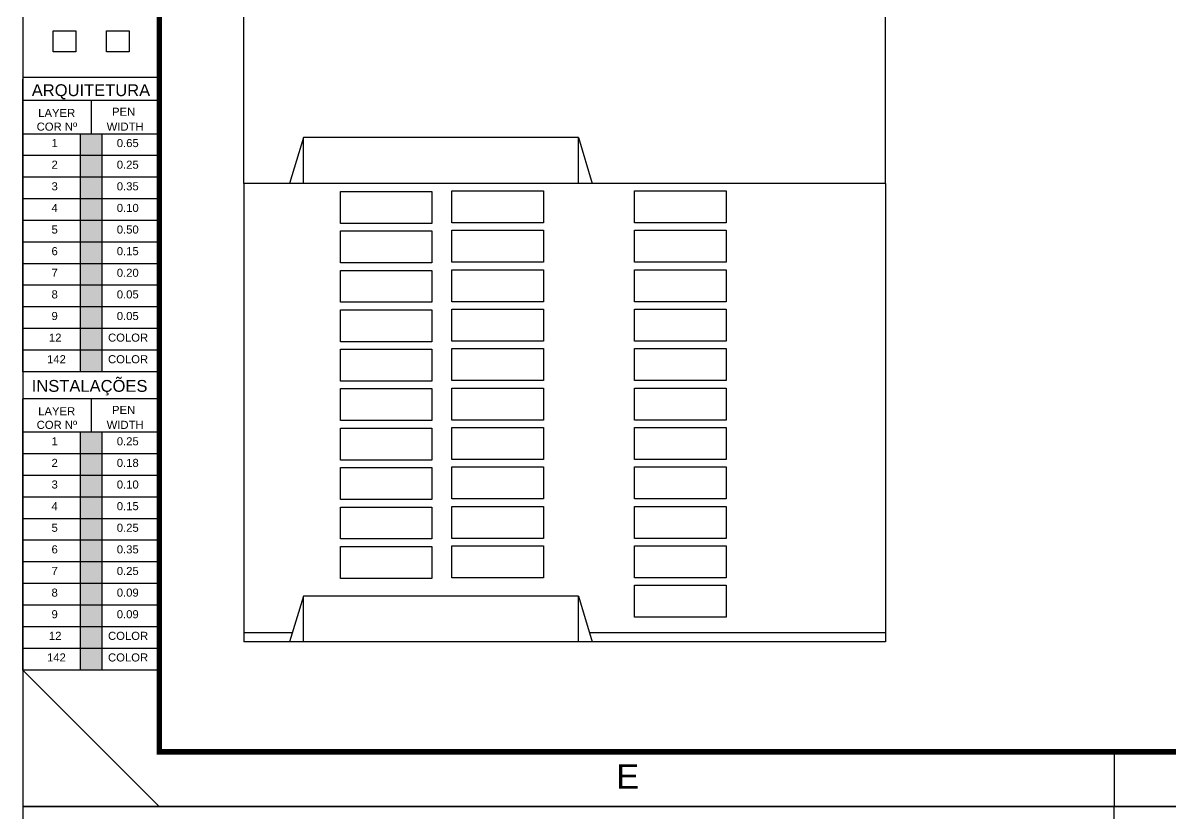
# Model space of a CAD drawing. Header units: millimetres. Extents: x 3923 to 4007, y 744 to 863.
# Drawn here: x 3923.03 to 3944.05, y 803.27 to 817.74 of the extents above; entities that cross this region are included whole.
import ezdxf
from ezdxf.enums import TextEntityAlignment as Align

# ---------------------------------------------------------------- set-up
doc = ezdxf.new("R2010")
doc.units = ezdxf.units.MM
doc.layers.add('-HIDRO', color=8, linetype='Continuous')
doc.layers.add("PRANCHA - PROJETU'S", color=7, linetype='Continuous')
doc.styles.add('ARIAL', font='arial.ttf', dxfattribs={"height": 2})

# ---------------------------------------------------------------- blocks, each defined once
blk = doc.blocks.new('ADFSGASDFG')
at = {"layer": "PRANCHA - PROJETU'S"}
h = blk.add_hatch(color=1, dxfattribs=at)
h.set_gradient(color1=(255, 0, 0), color2=(255, 0, 0), tint=1)
h.paths.add_polyline_path([(278.03, 60.265), (277.634, 60.265), (277.634, 59.869), (278.03, 59.869)])
h = blk.add_hatch(color=1, dxfattribs=at)
h.set_gradient(color1=(255, 255, 0), color2=(255, 255, 0), tint=1)
h.paths.add_polyline_path([(278.03, 59.473), (278.03, 59.869), (277.634, 59.869), (277.634, 59.473)])
h = blk.add_hatch(color=1, dxfattribs=at)
h.set_gradient(color1=(0, 255, 0), color2=(0, 255, 0), tint=1)
h.paths.add_polyline_path([(278.03, 59.473), (277.634, 59.473), (277.634, 59.077), (278.03, 59.077)])
h = blk.add_hatch(color=1, dxfattribs=at)
h.set_gradient(color1=(0, 255, 255), color2=(0, 255, 255), tint=1)
h.paths.add_polyline_path([(278.03, 59.077), (277.634, 59.077), (277.634, 58.681), (278.03, 58.681)])
h = blk.add_hatch(color=1, dxfattribs=at)
h.set_gradient(color1=(0, 0, 255), color2=(0, 0, 255), tint=1)
h.paths.add_polyline_path([(278.03, 58.681), (277.634, 58.681), (277.634, 58.285), (278.03, 58.285)])
h = blk.add_hatch(color=1, dxfattribs=at)
h.set_gradient(color1=(255, 0, 255), color2=(255, 0, 255), tint=1)
h.paths.add_polyline_path([(278.03, 58.285), (277.634, 58.285), (277.634, 57.889), (278.03, 57.889)])
h = blk.add_hatch(color=1, dxfattribs=at)
h.set_gradient(color1=(255, 255, 255), tint=1)
h.paths.add_polyline_path([(278.03, 57.889), (277.634, 57.889), (277.634, 57.493), (278.03, 57.493)])
h = blk.add_hatch(color=1, dxfattribs=at)
h.set_gradient(color1=(128, 128, 128), color2=(128, 128, 128), tint=1)
h.paths.add_polyline_path([(278.03, 57.493), (277.634, 57.493), (277.634, 57.097), (278.03, 57.097)])
h = blk.add_hatch(color=1, dxfattribs=at)
h.set_gradient(color1=(192, 192, 192), color2=(192, 192, 192), tint=1)
h.paths.add_polyline_path([(278.03, 57.097), (277.634, 57.097), (277.634, 56.701), (278.03, 56.701)])
h = blk.add_hatch(color=1, dxfattribs=at)
h.set_gradient(color1=(204, 0, 0), color2=(204, 0, 0), tint=1)
h.paths.add_polyline_path([(278.03, 56.305), (278.03, 56.701), (277.634, 56.701), (277.634, 56.305)])
h = blk.add_hatch(color=1, dxfattribs=at)
h.set_gradient(color1=(0, 153, 204), color2=(0, 153, 204), tint=1)
h.paths.add_polyline_path([(278.03, 56.305), (277.634, 56.305), (277.634, 55.909), (278.03, 55.909)])
h = blk.add_hatch(color=1, dxfattribs=at)
h.set_gradient(color1=(255, 0, 0), color2=(255, 0, 0), tint=1)
h.paths.add_polyline_path([(278.03, 54.802), (277.634, 54.802), (277.634, 54.406), (278.03, 54.406)])
h = blk.add_hatch(color=1, dxfattribs=at)
h.set_gradient(color1=(255, 255, 0), color2=(255, 255, 0), tint=1)
h.paths.add_polyline_path([(278.03, 54.01), (278.03, 54.406), (277.634, 54.406), (277.634, 54.01)])
h = blk.add_hatch(color=1, dxfattribs=at)
h.set_gradient(color1=(0, 255, 0), color2=(0, 255, 0), tint=1)
h.paths.add_polyline_path([(278.03, 54.01), (277.634, 54.01), (277.634, 53.614), (278.03, 53.614)])
h = blk.add_hatch(color=1, dxfattribs=at)
h.set_gradient(color1=(0, 255, 255), color2=(0, 255, 255), tint=1)
h.paths.add_polyline_path([(278.03, 53.614), (277.634, 53.614), (277.634, 53.218), (278.03, 53.218)])
h = blk.add_hatch(color=1, dxfattribs=at)
h.set_gradient(color1=(0, 0, 255), color2=(0, 0, 255), tint=1)
h.paths.add_polyline_path([(278.03, 53.218), (277.634, 53.218), (277.634, 52.822), (278.03, 52.822)])
h = blk.add_hatch(color=1, dxfattribs=at)
h.set_gradient(color1=(255, 0, 255), color2=(255, 0, 255), tint=1)
h.paths.add_polyline_path([(278.03, 52.822), (277.634, 52.822), (277.634, 52.426), (278.03, 52.426)])
h = blk.add_hatch(color=1, dxfattribs=at)
h.set_gradient(color1=(255, 255, 255), tint=1)
h.paths.add_polyline_path([(278.03, 52.426), (277.634, 52.426), (277.634, 52.03), (278.03, 52.03)])
h = blk.add_hatch(color=1, dxfattribs=at)
h.set_gradient(color1=(128, 128, 128), color2=(128, 128, 128), tint=1)
h.paths.add_polyline_path([(278.03, 52.03), (277.634, 52.03), (277.634, 51.634), (278.03, 51.634)])
h = blk.add_hatch(color=1, dxfattribs=at)
h.set_gradient(color1=(192, 192, 192), color2=(192, 192, 192), tint=1)
h.paths.add_polyline_path([(278.03, 51.634), (277.634, 51.634), (277.634, 51.238), (278.03, 51.238)])
h = blk.add_hatch(color=1, dxfattribs=at)
h.set_gradient(color1=(204, 0, 0), color2=(204, 0, 0), tint=1)
h.paths.add_polyline_path([(278.03, 50.842), (278.03, 51.238), (277.634, 51.238), (277.634, 50.842)])
h = blk.add_hatch(color=1, dxfattribs=at)
h.set_gradient(color1=(0, 153, 204), color2=(0, 153, 204), tint=1)
h.paths.add_polyline_path([(278.03, 50.842), (277.634, 50.842), (277.634, 50.446), (278.03, 50.446)])
at = {"layer": "PRANCHA - PROJETU'S", "color": 1}
for p, q in [((360.678, 107.346), (276.578, 107.346)), ((276.578, 107.346), (276.578, 47.946)), ((296.578, 106.346), (296.578, 107.346)), ((279.078, 47.946), (276.578, 50.446)), ((296.578, 48.946), (296.578, 47.946)), ((276.578, 47.946), (360.678, 47.946))]:
    blk.add_line(p, q, dxfattribs=at)
at = {"layer": "PRANCHA - PROJETU'S"}
for p, q in [((279.086, 61.299), (276.578, 61.299)), ((276.578, 55.909), (276.578, 61.272)), ((279.086, 60.876), (276.578, 60.876)), ((279.086, 60.876), (276.578, 60.876)), ((277.832, 60.265), (277.832, 60.876)), ((279.086, 60.876), (279.086, 55.909)), ((279.086, 60.265), (276.578, 60.265)), ((277.634, 55.909), (277.634, 60.265)), ((278.03, 55.909), (278.03, 60.265)), ((279.086, 59.869), (276.578, 59.869)), ((279.086, 59.473), (276.578, 59.473)), ((279.086, 59.077), (276.578, 59.077)), ((279.086, 58.681), (276.578, 58.681)), ((279.086, 58.285), (276.578, 58.285)), ((279.086, 57.889), (276.578, 57.889)), ((279.086, 57.493), (276.578, 57.493)), ((279.086, 57.097), (276.578, 57.097)), ((279.086, 56.701), (276.578, 56.701)), ((279.086, 56.305), (276.578, 56.305)), ((279.086, 55.909), (276.578, 55.909)), ((279.086, 55.413), (276.578, 55.413)), ((276.578, 50.446), (276.578, 55.413)), ((277.832, 54.802), (277.832, 55.413)), ((279.086, 55.413), (279.086, 50.446)), ((279.086, 54.802), (276.578, 54.802)), ((277.634, 50.446), (277.634, 54.802)), ((278.03, 50.446), (278.03, 54.802)), ((279.086, 54.406), (276.578, 54.406)), ((279.086, 54.01), (276.578, 54.01)), ((279.086, 53.614), (276.578, 53.614)), ((279.086, 53.218), (276.578, 53.218)), ((279.086, 52.822), (276.578, 52.822)), ((279.086, 52.426), (276.578, 52.426)), ((279.086, 52.03), (276.578, 52.03)), ((279.086, 51.634), (276.578, 51.634)), ((279.086, 51.238), (276.578, 51.238)), ((279.086, 50.842), (276.578, 50.842)), ((279.086, 50.446), (276.578, 50.446))]:
    blk.add_line(p, q, dxfattribs=at)
at = {"layer": "PRANCHA - PROJETU'S", "color": 4, "const_width": 0.1}
blk.add_lwpolyline([(279.078, 106.346), (359.678, 106.346), (359.678, 48.946), (279.078, 48.946)], close=True, dxfattribs=at)
at = {"layer": "PRANCHA - PROJETU'S"}
for points in [[(277.13, 62.158), (277.548, 62.158), (277.548, 61.773), (277.13, 61.773)], [(278.109, 62.158), (278.526, 62.158), (278.526, 61.773), (278.109, 61.773)]]:
    blk.add_lwpolyline(points, close=True, dxfattribs=at)
at = {"layer": "PRANCHA - PROJETU'S", "color": 2, "style": 'ARIAL'}
for s, p in [('ARQUITETURA', (276.74, 61.176)), ('INSTALAÇÕES', (276.74, 55.759))]:
    blk.add_text(s, height=0.21676, dxfattribs=at).set_placement(p, align=Align.TOP_LEFT)
at = {"layer": "PRANCHA - PROJETU'S", "style": 'ARIAL'}
for s, height, p in [('LAYER', 0.1479, (276.858, 60.724)), ('PEN', 0.1479, (278.211, 60.747)), ('COR Nº', 0.1479, (276.83, 60.474)), ('WIDTH', 0.1479, (278.113, 60.474)), ('1', 0.148, (277.102, 60.173)), ('0.65', 0.1479, (278.298, 60.173)), ('2', 0.148, (277.102, 59.777)), ('0.25', 0.1479, (278.298, 59.777)), ('3', 0.148, (277.102, 59.381)), ('0.35', 0.1479, (278.298, 59.381)), ('4', 0.148, (277.102, 58.985)), ('0.10', 0.1479, (278.298, 58.985)), ('5', 0.148, (277.102, 58.589)), ('0.50', 0.1479, (278.298, 58.589)), ('6', 0.148, (277.102, 58.193)), ('0.15', 0.1479, (278.298, 58.193)), ('7', 0.148, (277.102, 57.797)), ('0.20', 0.1479, (278.298, 57.797)), ('8', 0.148, (277.102, 57.401)), ('0.05', 0.1479, (278.298, 57.401)), ('9', 0.148, (277.102, 57.005)), ('0.05', 0.1479, (278.298, 57.005)), ('12', 0.1479, (277.055, 56.609)), ('COLOR', 0.1479, (278.138, 56.609)), ('142', 0.1479, (277.02, 56.213)), ('COLOR', 0.1479, (278.138, 56.213)), ('LAYER', 0.1479, (276.858, 55.261)), ('PEN', 0.1479, (278.211, 55.284)), ('COR Nº', 0.1479, (276.83, 55.011)), ('WIDTH', 0.1479, (278.113, 55.011)), ('1', 0.148, (277.102, 54.71)), ('0.25', 0.1479, (278.298, 54.71)), ('2', 0.148, (277.102, 54.314)), ('0.18', 0.1479, (278.298, 54.314)), ('3', 0.148, (277.102, 53.918)), ('0.10', 0.1479, (278.298, 53.918)), ('4', 0.148, (277.102, 53.522)), ('0.15', 0.1479, (278.298, 53.522)), ('5', 0.148, (277.102, 53.126)), ('0.25', 0.1479, (278.298, 53.126)), ('6', 0.148, (277.102, 52.73)), ('0.35', 0.1479, (278.298, 52.73)), ('7', 0.148, (277.102, 52.334)), ('0.25', 0.1479, (278.298, 52.334)), ('8', 0.148, (277.102, 51.938)), ('0.09', 0.1479, (278.298, 51.938)), ('9', 0.148, (277.102, 51.542)), ('0.09', 0.1479, (278.298, 51.542)), ('12', 0.1479, (277.055, 51.146)), ('COLOR', 0.1479, (278.138, 51.146)), ('142', 0.1479, (277.02, 50.75)), ('COLOR', 0.1479, (278.138, 50.75))]:
    blk.add_text(s, height=height, dxfattribs=at).set_placement(p, align=Align.TOP_LEFT)
at = {"layer": "PRANCHA - PROJETU'S", "color": 50, "linetype": 'Continuous', "style": 'ARIAL'}
blk.add_text('E', height=0.45, dxfattribs=at).set_placement((287.661, 48.496), align=Align.MIDDLE)

msp = doc.modelspace()

# ---------------------------------------------------------------- linework, layer by layer
at = {"layer": '-HIDRO', "linetype": 'Continuous'}
for p, q in [((3927.077, 814.8), (3927.077, 819)), ((3938.837, 814.8), (3938.837, 819)), ((3928.169, 815.64), (3927.917, 814.8)), ((3928.169, 814.8), (3928.169, 815.64)), ((3933.209, 815.64), (3928.169, 815.64)), ((3933.209, 814.8), (3933.209, 815.64)), ((3933.209, 815.64), (3933.461, 814.8)), ((3938.837, 814.8), (3927.077, 814.8)), ((3927.077, 814.8), (3927.077, 806.4)), ((3938.837, 814.8), (3938.837, 806.4)), ((3928.169, 807.24), (3927.917, 806.4)), ((3928.169, 806.4), (3928.169, 807.24)), ((3933.209, 807.24), (3928.169, 807.24)), ((3933.209, 806.4), (3933.209, 807.24)), ((3933.209, 807.24), (3933.461, 806.4)), ((3927.967, 806.568), (3927.077, 806.568)), ((3938.837, 806.568), (3933.411, 806.568)), ((3938.837, 806.4), (3927.077, 806.4))]:
    msp.add_line(p, q, dxfattribs=at)
for points in [[(3930.526, 814.652), (3930.526, 814.067), (3928.848, 814.067), (3928.848, 814.652)], [(3932.569, 814.663), (3932.569, 814.078), (3930.891, 814.078), (3930.891, 814.663)], [(3935.917, 814.663), (3935.917, 814.078), (3934.239, 814.078), (3934.239, 814.663)], [(3930.526, 813.93), (3930.526, 813.344), (3928.848, 813.344), (3928.848, 813.93)], [(3932.569, 813.941), (3932.569, 813.355), (3930.891, 813.355), (3930.891, 813.941)], [(3935.917, 813.941), (3935.917, 813.355), (3934.239, 813.355), (3934.239, 813.941)], [(3930.526, 813.207), (3930.526, 812.622), (3928.848, 812.622), (3928.848, 813.207)], [(3932.569, 813.218), (3932.569, 812.633), (3930.891, 812.633), (3930.891, 813.218)], [(3935.917, 813.218), (3935.917, 812.633), (3934.239, 812.633), (3934.239, 813.218)], [(3930.526, 812.485), (3930.526, 811.9), (3928.848, 811.9), (3928.848, 812.485)], [(3932.569, 812.496), (3932.569, 811.91), (3930.891, 811.91), (3930.891, 812.496)], [(3935.917, 812.496), (3935.917, 811.91), (3934.239, 811.91), (3934.239, 812.496)], [(3930.526, 811.762), (3930.526, 811.177), (3928.848, 811.177), (3928.848, 811.762)], [(3932.569, 811.773), (3932.569, 811.188), (3930.891, 811.188), (3930.891, 811.773)], [(3935.917, 811.773), (3935.917, 811.188), (3934.239, 811.188), (3934.239, 811.773)], [(3930.526, 811.04), (3930.526, 810.455), (3928.848, 810.455), (3928.848, 811.04)], [(3932.569, 811.051), (3932.569, 810.465), (3930.891, 810.465), (3930.891, 811.051)], [(3935.917, 811.051), (3935.917, 810.465), (3934.239, 810.465), (3934.239, 811.051)], [(3930.526, 810.317), (3930.526, 809.732), (3928.848, 809.732), (3928.848, 810.317)], [(3932.569, 810.328), (3932.569, 809.743), (3930.891, 809.743), (3930.891, 810.328)], [(3935.917, 810.328), (3935.917, 809.743), (3934.239, 809.743), (3934.239, 810.328)], [(3930.526, 809.595), (3930.526, 809.01), (3928.848, 809.01), (3928.848, 809.595)], [(3932.569, 809.606), (3932.569, 809.02), (3930.891, 809.02), (3930.891, 809.606)], [(3935.917, 809.606), (3935.917, 809.02), (3934.239, 809.02), (3934.239, 809.606)], [(3930.526, 808.872), (3930.526, 808.287), (3928.848, 808.287), (3928.848, 808.872)], [(3932.569, 808.883), (3932.569, 808.298), (3930.891, 808.298), (3930.891, 808.883)], [(3935.917, 808.883), (3935.917, 808.298), (3934.239, 808.298), (3934.239, 808.883)], [(3930.526, 808.15), (3930.526, 807.565), (3928.848, 807.565), (3928.848, 808.15)], [(3932.569, 808.161), (3932.569, 807.576), (3930.891, 807.576), (3930.891, 808.161)], [(3935.917, 808.161), (3935.917, 807.576), (3934.239, 807.576), (3934.239, 808.161)], [(3935.917, 807.438), (3935.917, 806.853), (3934.239, 806.853), (3934.239, 807.438)]]:
    msp.add_lwpolyline(points, close=True, dxfattribs=at)

# ---------------------------------------------------------------- block references
at = {"layer": "PRANCHA - PROJETU'S", "color": 1}
for p in [(3646.451, 755.44), (3646.451, 696.04)]:
    msp.add_blockref('ADFSGASDFG', p, dxfattribs=at)

doc.saveas('drawing.dxf')
